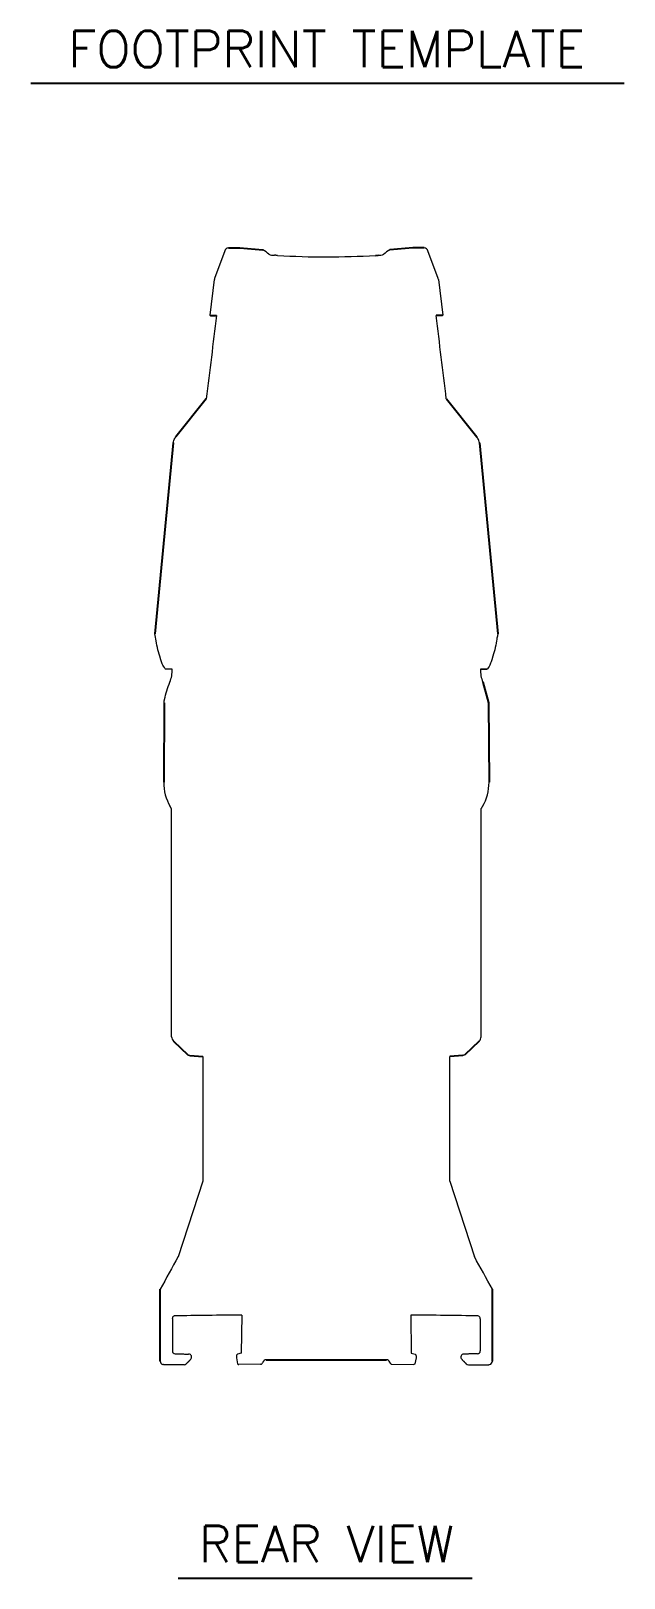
# Model space of a CAD drawing. Extents: x 8 to 113, y 2 to 87.
# Drawn here: x 100.87 to 113.12, y 54.68 to 86.62 of the extents above; entities that cross this region are included whole.
import ezdxf
from ezdxf.enums import TextEntityAlignment as Align

# ---------------------------------------------------------------- set-up
doc = ezdxf.new("R2010")
doc.units = 0
doc.header["$MEASUREMENT"] = 0
doc.layers.add('OBJECT', color=7, linetype='CONTINUOUS')
doc.styles.get("Standard").update_dxf_attribs({"font": 'SIMPLEX'})

msp = doc.modelspace()

# ---------------------------------------------------------------- linework, layer by layer
at = {"layer": 'OBJECT', "color": 1}
for p, q in [((100.87, 85.543), (113.121, 85.543)), ((103.914, 54.682), (109.986, 54.682))]:
    msp.add_line(p, q, dxfattribs=at)
at = {"layer": 'OBJECT'}
for p, q in [((104.95, 82.147), (105.186, 82.147)), ((105.186, 82.147), (105.661, 82.104)), ((108.756, 82.147), (108.282, 82.104)), ((108.992, 82.147), (108.756, 82.147)), ((107.988, 81.99), (108.041, 81.993)), ((104.578, 80.747), (104.706, 80.747)), ((109.365, 80.747), (109.238, 80.747)), ((104.493, 79.027), (103.863, 78.244)), ((109.451, 79.027), (110.08, 78.244)), ((103.808, 78.117), (103.43, 74.179)), ((110.135, 78.117), (110.513, 74.18)), ((110.203, 73.181), (110.323, 72.752)), ((103.62, 72.752), (103.612, 71.113)), ((110.323, 72.752), (110.332, 71.113)), ((103.813, 65.77), (104.112, 65.482)), ((110.13, 65.77), (109.831, 65.482)), ((104.154, 65.471), (104.422, 65.453)), ((109.789, 65.471), (109.522, 65.453)), ((103.541, 59.162), (103.541, 60.645)), ((110.401, 59.162), (110.401, 60.645)), ((110.401, 59.162), (110.401, 60.632)), ((105.73, 59.19), (108.211, 59.19))]:
    msp.add_line(p, q, dxfattribs=at)
at = {"layer": 'OBJECT', "linetype": 'Continuous', "lineweight": 15}
for p, q in [((104.872, 82.082), (104.664, 81.516)), ((109.279, 81.516), (109.07, 82.082)), ((104.658, 81.494), (104.568, 80.759)), ((109.285, 81.494), (109.375, 80.759)), ((103.777, 65.858), (103.777, 70.542)), ((110.167, 65.858), (110.167, 70.542)), ((104.421, 65.453), (104.421, 62.879)), ((109.521, 62.879), (109.521, 65.453)), ((104.421, 62.879), (103.909, 61.311)), ((104.421, 62.879), (104.421, 62.879)), ((109.521, 62.879), (110.032, 61.311)), ((109.521, 62.879), (109.521, 62.879)), ((105.225, 60.111), (105.215, 59.326)), ((108.716, 60.111), (108.726, 59.326)), ((105.114, 59.262), (105.113, 59.244)), ((105.113, 59.244), (105.113, 59.226)), ((105.113, 59.226), (105.139, 59.104)), ((105.119, 59.282), (105.114, 59.262)), ((105.124, 59.291), (105.119, 59.282)), ((105.129, 59.298), (105.124, 59.291)), ((105.136, 59.302), (105.129, 59.298)), ((105.215, 59.326), (105.136, 59.302)), ((105.139, 59.104), (105.151, 59.093)), ((105.613, 59.095), (105.162, 59.088)), ((105.727, 59.19), (105.727, 59.19)), ((108.214, 59.19), (108.214, 59.19)), ((108.328, 59.095), (108.779, 59.088)), ((108.726, 59.326), (108.805, 59.302)), ((108.802, 59.104), (108.79, 59.093)), ((108.828, 59.226), (108.802, 59.104)), ((108.805, 59.302), (108.812, 59.298)), ((108.812, 59.298), (108.817, 59.291)), ((108.817, 59.291), (108.822, 59.282)), ((108.822, 59.282), (108.827, 59.262)), ((108.827, 59.262), (108.829, 59.244)), ((108.829, 59.244), (108.828, 59.226)), ((105.151, 59.093), (105.162, 59.088)), ((108.79, 59.093), (108.779, 59.088))]:
    msp.add_line(p, q, dxfattribs=at)
for centre, radius, start, end in [((104.959, 82.057), 0.0904, 95.1369, 163.42), ((105.349, 81.544), 0.641, 47.0204, 60.8624), ((108.594, 81.544), 0.641, 119.1376, 132.9796), ((108.984, 82.057), 0.0904, 16.58, 84.8631), ((105.895, 82.3), 0.307, 249.0983, 271.1655), ((106.972, 99.052), 17.092, 266.6226, 273.4087), ((108.047, 82.3), 0.307, 268.8345, 290.9017), ((104.758, 81.482), 0.1, 159.8, 173), ((109.186, 81.482), 0.1, 7, 20.2), ((253.377, 61.475), 149.915, 172.61385, 173.27623), ((104.578, 80.757), 0.01, 173, 270), ((-39.434, 61.475), 149.915, 6.72377, 7.38615), ((109.365, 80.757), 0.01, 270, 7), ((99.943, 73.484), 3.556, 8.8366, 11.2695), ((103.104, 73.439), 0.686, 337.9441, 0.5007), ((110.838, 73.438), 0.685, 179.4791, 202.0761), ((111.969, 73.446), 1.68, 179.9629, 180.0371), ((102.938, 72.758), 0.683, 359.4998, 1.6642), ((104.612, 71.113), 1, 180, 210.0005), ((109.332, 71.113), 1, 329.9995, 360), ((103.902, 65.858), 0.125, 179.9996, 225.0011), ((103.902, 65.858), 0.125, 179.9996, 225.0012), ((110.042, 65.858), 0.125, 314.9989, 0.0004), ((110.042, 65.858), 0.125, 314.9988, 0.0004), ((159.1, 30.459), 63.23, 150.78792, 151.48428), ((54.841, 30.459), 63.23, 28.51572, 29.21208), ((103.843, 60.041), 0.0523, 116.9562, 184.7157), ((108.452, -279.936), 340.063, 90.54374, 90.77941), ((105.489, -279.936), 340.063, 89.22059, 89.45626), ((110.098, 60.04), 0.0523, 355.2843, 63.0438), ((103.616, 59.162), 0.075, 180, 255.3839), ((103.851, 59.371), 0.06, 180, 269), ((104.035, 59.15), 0.0635, 270, 315), ((104.127, 59.243), 0.0635, 315, 89), ((105.613, 59.143), 0.0472, 270.118, 356.7568), ((105.735, 59.11), 0.0804, 95.2318, 157.9651), ((105.731, 59.142), 0.0483, 91.1875, 94.3979), ((108.21, 59.142), 0.0483, 85.6021, 88.8125), ((108.207, 59.11), 0.0804, 22.0349, 84.7682), ((108.328, 59.143), 0.0472, 183.2432, 269.882), ((109.814, 59.243), 0.0635, 91, 225), ((109.907, 59.15), 0.0635, 225, 270), ((110.091, 59.371), 0.06, 271, 0), ((110.326, 59.162), 0.075, 284.6161, 360)]:
    msp.add_arc(centre, radius, start, end, dxfattribs=at)
for points in [[(105.965, 81.99), (105.901, 81.993)], [(103.561, 73.616), (103.544, 73.671)], [(110.399, 73.671), (110.382, 73.616)], [(103.62, 72.778), (103.63, 72.822)], [(103.768, 70.573), (103.746, 70.613)], [(110.175, 70.573), (110.198, 70.613)], [(104.112, 65.482), (104.154, 65.471)], [(109.831, 65.482), (109.789, 65.471)], [(103.791, 60.036), (103.791, 59.371)], [(110.151, 60.036), (110.151, 59.371)], [(103.85, 59.311), (104.128, 59.306)], [(104.172, 59.198), (104.079, 59.105)], [(109.769, 59.198), (109.862, 59.105)], [(110.092, 59.311), (109.813, 59.306)], [(103.616, 59.087), (103.597, 59.089)], [(104.035, 59.087), (103.616, 59.087)], [(109.907, 59.087), (110.326, 59.087)], [(110.326, 59.087), (110.345, 59.089)]]:
    msp.add_open_spline(points, degree=1, dxfattribs=at)
for points, knots in [([(103.809, 78.117), (103.813, 78.135), (103.821, 78.182), (103.847, 78.221), (103.863, 78.244)], [0, 0, 0, 0, 0.40422, 1, 1, 1, 1]), ([(110.134, 78.117), (110.131, 78.135), (110.122, 78.182), (110.096, 78.221), (110.08, 78.244)], [0, 0, 0, 0, 0.40422, 1, 1, 1, 1]), ([(110.513, 74.179), (110.513, 74.179), (110.514, 74.182), (110.511, 74.168), (110.505, 74.137), (110.496, 74.09), (110.49, 74.05), (110.487, 74.03)], [0, 0, 0, 0, 0.044289, 0.29956, 0.562254, 0.778958, 1, 1, 1, 1]), ([(103.544, 73.671), (103.525, 73.731), (103.487, 73.849), (103.467, 73.97), (103.456, 74.03)], [0, 0, 0, 0, 0.499145, 1, 1, 1, 1]), ([(110.487, 74.03), (110.477, 73.97), (110.456, 73.849), (110.418, 73.731), (110.399, 73.671)], [0, 0, 0, 0, 0.499153, 1, 1, 1, 1]), ([(103.655, 73.445), (103.654, 73.445), (103.653, 73.445), (103.649, 73.447), (103.639, 73.459), (103.612, 73.505), (103.578, 73.561), (103.565, 73.604), (103.561, 73.616)], [0, 0, 0, 0, 0.008656, 0.020055, 0.062765, 0.226499, 0.787567, 1, 1, 1, 1]), ([(110.382, 73.616), (110.374, 73.595), (110.356, 73.543), (110.322, 73.483), (110.296, 73.45), (110.293, 73.447), (110.291, 73.445), (110.289, 73.445), (110.288, 73.445), (110.288, 73.445)], [0, 0, 0, 0, 0.3745, 0.926844, 0.953375, 0.977898, 0.987314, 0.997171, 1, 1, 1, 1]), ([(103.63, 72.822), (103.643, 72.883), (103.671, 73.003), (103.717, 73.122), (103.74, 73.181)], [0, 0, 0, 0, 0.499048, 1, 1, 1, 1]), ([(103.79, 73.445), (103.762, 73.445), (103.717, 73.445), (103.672, 73.445), (103.655, 73.445)], [0, 0, 0, 0, 0.619549, 1, 1, 1, 1]), ([(110.153, 73.447), (110.178, 73.447), (110.223, 73.447), (110.269, 73.447), (110.288, 73.447)], [0, 0, 0, 0, 0.56264, 1, 1, 1, 1]), ([(110.288, 73.445), (110.253, 73.445), (110.208, 73.445), (110.163, 73.445), (110.153, 73.445)], [0, 0, 0, 0, 0.775376, 1, 1, 1, 1]), ([(103.777, 70.542), (103.776, 70.549), (103.775, 70.56), (103.77, 70.57), (103.768, 70.573)], [0, 0, 0, 0, 0.643567, 1, 1, 1, 1]), ([(110.167, 70.542), (110.167, 70.549), (110.168, 70.56), (110.173, 70.57), (110.175, 70.573)], [0, 0, 0, 0, 0.643567, 1, 1, 1, 1])]:
    msp.add_open_spline(points, degree=3, knots=knots, dxfattribs=at)

# ---------------------------------------------------------------- texts
at = {"layer": 'OBJECT', "color": 1}
for s, p in [('FOOTPRINT TEMPLATE', (106.979, 85.875)), ('REAR VIEW', (106.973, 55.013))]:
    msp.add_text(s, height=0.75, dxfattribs=at).set_placement(p, align=Align.CENTER)

doc.saveas('drawing.dxf')
